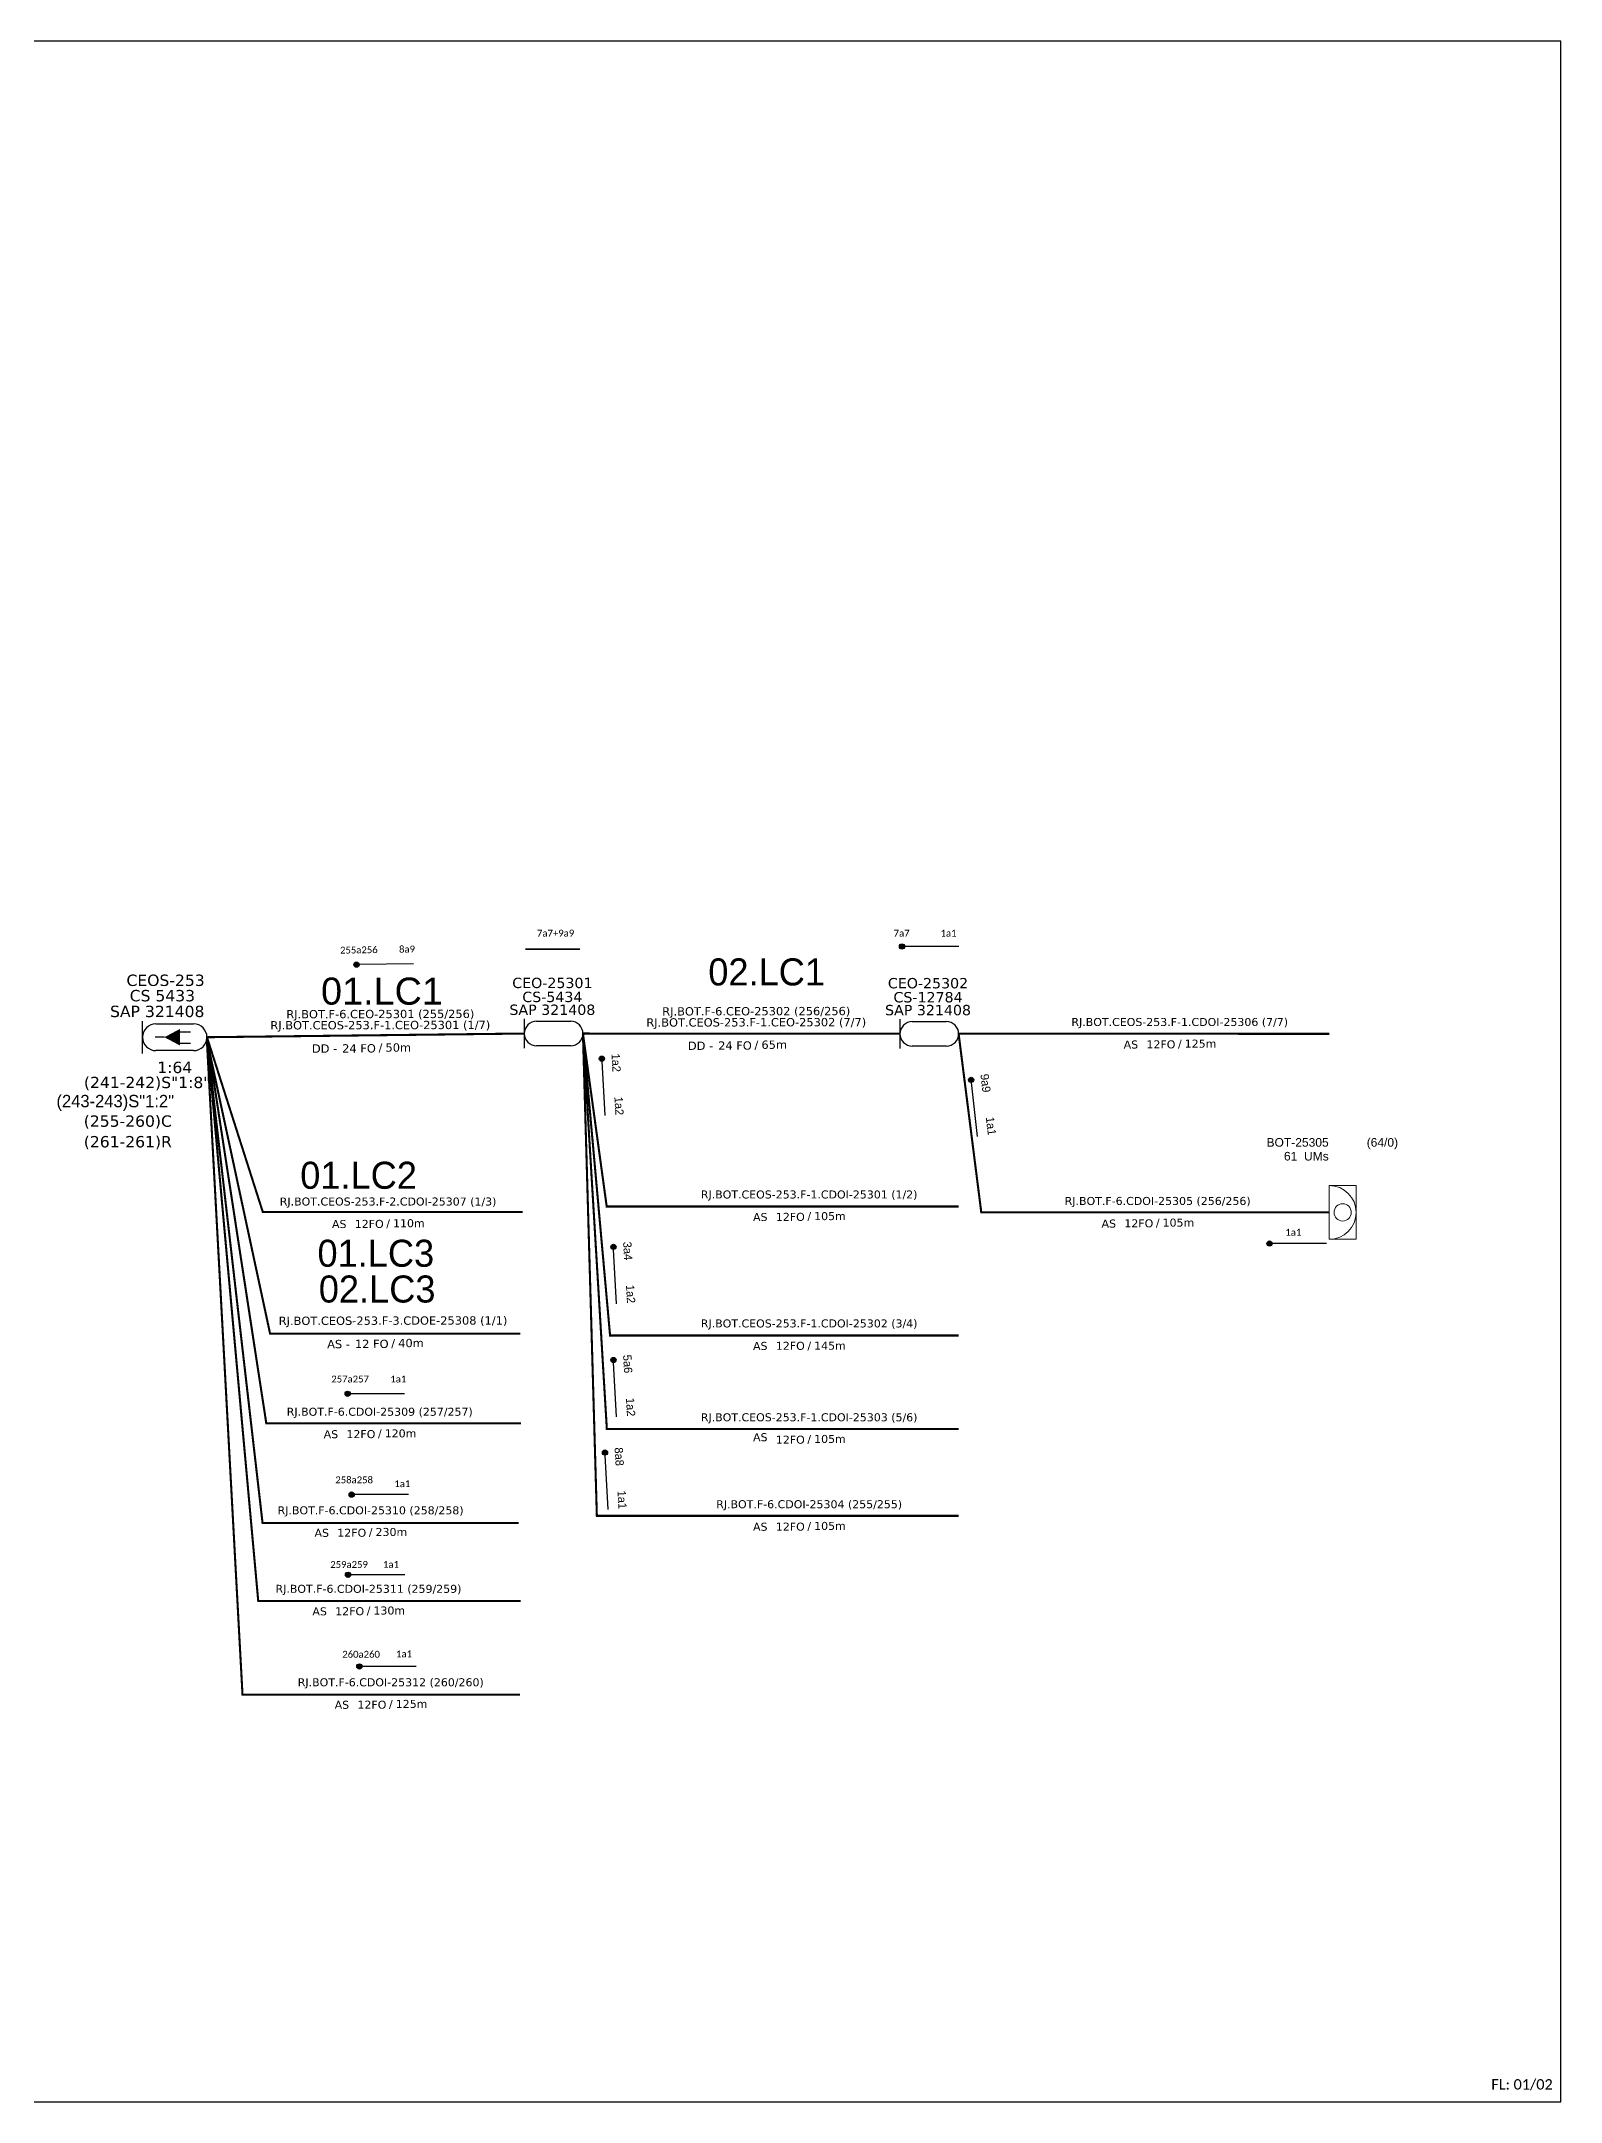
# Model space of a CAD drawing. Header units: inches. Extents: x 467 to 2253, y 63 to 657.
# Drawn here: x 867 to 1305, y 63 to 657 of the extents above; entities that cross this region are included whole.
import ezdxf
from ezdxf.enums import TextEntityAlignment as Align

# ---------------------------------------------------------------- set-up
doc = ezdxf.new("R2010")
doc.units = ezdxf.units.IN
doc.header["$MEASUREMENT"] = 0
for name, color, linetype, lineweight in [("20.0-LEGENDA DOS CDO'S", 1, 'Continuous', 0), ('20.1-CDO_INTERIOR', 1, 'Continuous', 0), ('40.1-ETIQUETAS', 1, 'Continuous', 20)]:
    doc.layers.add(name, color=color, linetype=linetype, lineweight=lineweight)
for name, color, linetype in [('20.4-CEOS', 1, 'Continuous'), ('20.5-CEO', 1, 'Continuous'), ('CAP a instalar', 1, 'Continuous'), ('Seta indicação do cabo', 7, 'Continuous'), ('texto', 255, 'Continuous')]:
    doc.layers.add(name, color=color, linetype=linetype)
doc.styles.add('ARIAL', font='arial.ttf')
doc.styles.add('siredit', font='verdana.ttf')
doc.styles.add('WMF-Calibri0', font='calibri.ttf')
doc.dimstyles.new('CC', dxfattribs={"dimtxt": 1, "dimasz": 2, "dimexe": 0.18, "dimexo": 0.0625, "dimgap": 0.09, "dimtad": 0, "dimdec": 0, "dimrnd": 1, "dimzin": 0, "dimdsep": 46, "dimtxsty": 'siredit', "dimblk": 'NONE', "dimcen": 0, "dimse1": 1, "dimse2": 1, "dimsd1": 1, "dimsd2": 1, "dimclrt": 7, "dimadec": 0, "dimazin": 0, "dimtfac": 1, "dimtdec": 0, "dimtofl": 0, "dimtmove": 0, "dimatfit": 3, "dimfxl": 0, "dimtolj": 1, "dimtzin": 0, "dimarcsym": 0})

# ---------------------------------------------------------------- blocks, each defined once
blk = doc.blocks.new('_None')

msp = doc.modelspace()

# ---------------------------------------------------------------- hatches: boundary and pattern name
at = {"layer": 'Seta indicação do cabo'}
h = msp.add_hatch(color=256, dxfattribs=at)
h.dxf.hatch_style = 1
h.paths.add_polyline_path([(1116.13, 396.12, 1), (1114.63, 396.12, 1)])
h = msp.add_hatch(color=0, dxfattribs=at)
h.dxf.hatch_style = 1
h.paths.add_polyline_path([(958.92, 390.74, 1), (957.44, 391.01, 1)])
h = msp.add_hatch(color=0, dxfattribs=at)
h.dxf.hatch_style = 1
h.paths.add_polyline_path([(1029.64, 363.77, 1), (1028.14, 363.77, 1)])
h = msp.add_hatch(color=256, dxfattribs=at)
h.dxf.hatch_style = 1
h.paths.add_polyline_path([(1136.06, 357.66, 1), (1134.55, 357.66, 1)])
h = msp.add_hatch(color=0, dxfattribs=at)
h.dxf.hatch_style = 1
h.paths.add_polyline_path([(1032.98, 309.53, 1), (1031.48, 309.53, 1)])
h = msp.add_hatch(color=256, dxfattribs=at)
h.dxf.hatch_style = 1
h.paths.add_polyline_path([(1222.1, 310.49, 1), (1220.6, 310.49, 1)])
h = msp.add_hatch(color=0, dxfattribs=at)
h.dxf.hatch_style = 1
h.paths.add_polyline_path([(1032.98, 276.93, 1), (1031.48, 276.93, 1)])
h = msp.add_hatch(color=0, dxfattribs=at)
h.dxf.hatch_style = 1
h.paths.add_polyline_path([(956.35, 267.19, 1), (954.85, 267.19, 1)])
h = msp.add_hatch(color=0, dxfattribs=at)
h.dxf.hatch_style = 1
h.paths.add_polyline_path([(1030.53, 250.23, 1), (1029.02, 250.23, 1)])
h = msp.add_hatch(color=0, dxfattribs=at)
h.dxf.hatch_style = 1
h.paths.add_polyline_path([(957.51, 238.12, 1), (956.01, 238.12, 1)])
h = msp.add_hatch(color=0, dxfattribs=at)
h.dxf.hatch_style = 1
h.paths.add_polyline_path([(956.46, 215.01, 1), (954.96, 215.01, 1)])
h = msp.add_hatch(color=0, dxfattribs=at)
h.dxf.hatch_style = 1
h.paths.add_polyline_path([(959.74, 188.58, 1), (958.23, 188.58, 1)])

# ---------------------------------------------------------------- linework, layer by layer
msp.add_lwpolyline([(466.72, 63.09), (1305.29, 63.09), (1305.29, 657.09), (466.72, 657.09), (466.72, 63.09)])
at = {"layer": '20.1-CDO_INTERIOR', "color": 1, "lineweight": 18}
msp.add_lwpolyline([(1246.3, 311.71), (1246.3, 327.22), (1238.54, 327.22), (1238.54, 311.71)], close=True, dxfattribs=at)
msp.add_circle((1242.42, 319.47), 2.48, dxfattribs=at)
msp.add_arc((1238.54, 319.47), 7.76, 270, 90, dxfattribs=at)
at = {"layer": '20.4-CEOS', "color": 0}
for p, q in [((900.35, 373.84), (911.19, 373.84)), ((911.19, 366.11), (900.35, 366.11))]:
    msp.add_line(p, q, dxfattribs=at)
for points in [[(896.49, 365.32), (896.49, 374.63)], [(902.78, 369.97), (900.17, 369.97)], [(907.06, 371.51), (910.35, 371.51)], [(907.06, 368.29), (910.35, 368.29)]]:
    msp.add_lwpolyline(points, dxfattribs=at)
msp.add_lwpolyline([(902.78, 369.97, 0, 4.77, 0), (907.26, 369.97, 4.77, 4.77, 0)], format="xyseb", dxfattribs=at)
for centre, start, end in [((900.35, 369.97), 90, 270), ((911.19, 369.97), 270, 90)]:
    msp.add_arc(centre, 3.86, start, end, dxfattribs=at)
at = {"layer": '20.5-CEO', "color": 0}
for p, q in [((1010.04, 374.55), (1019.91, 374.55)), ((1019.91, 367.51), (1010.04, 367.51))]:
    msp.add_line(p, q, dxfattribs=at)
at = {"layer": '20.5-CEO', "color": 5}
for p, q in [((1118.33, 374.46), (1128.2, 374.46)), ((1128.2, 367.42), (1118.33, 367.42))]:
    msp.add_line(p, q, dxfattribs=at)
at = {"layer": '20.5-CEO', "color": 0}
msp.add_lwpolyline([(1006.52, 375.27), (1006.52, 366.79)], dxfattribs=at)
at = {"layer": '20.5-CEO', "color": 5}
msp.add_lwpolyline([(1114.81, 375.18), (1114.81, 366.7)], dxfattribs=at)
at = {"layer": '20.5-CEO', "color": 0}
for centre, start, end in [((1010.04, 371.03), 90, 270), ((1019.91, 371.03), 270, 90)]:
    msp.add_arc(centre, 3.52, start, end, dxfattribs=at)
at = {"layer": '20.5-CEO', "color": 5}
for centre, start, end in [((1118.33, 370.94), 90, 270), ((1128.2, 370.94), 270, 90)]:
    msp.add_arc(centre, 3.52, start, end, dxfattribs=at)
at = {"layer": 'CAP a instalar', "color": 0, "linetype": 'ByBlock', "ltscale": 30, "const_width": 0.6}
for points in [[(915.01, 369.4), (933.25, 284.51), (1005.36, 284.51)], [(915.01, 369.4), (931.08, 229.94), (1004.88, 229.94)], [(915.01, 369.4), (925.3, 180.48), (1005.33, 180.48)], [(915.06, 369.97), (1006.52, 371.03), (1006.52, 371.03)], [(915.06, 369.99), (932.16, 258.65), (1005.53, 258.65)], [(915.06, 369.99), (929.84, 207.43), (1005.47, 207.43)], [(915.06, 369.97), (931.15, 319.58), (1006.05, 319.58)], [(1023.43, 371.03), (1108.61, 371.02), (1114.81, 371.02)]]:
    msp.add_lwpolyline(points, dxfattribs=at)
at = {"layer": 'CAP a instalar', "color": 0, "ltscale": 30}
msp.add_lwpolyline([(1131.71, 257.01, 0.6, 0.6, 0), (1030.32, 257.01, 0.6, 0.6, 0), (1023.43, 371.03, 0, 0, 0)], format="xyseb", dxfattribs=at)
at = {"layer": 'CAP a instalar', "color": 0, "ltscale": 30, "const_width": 0.6}
for points in [[(1131.71, 232.01), (1027.44, 232.01), (1023.43, 371.03)], [(1131.71, 283.99), (1031.25, 283.99), (1023.43, 371.03)], [(1131.71, 321.16), (1030.28, 321.16), (1023.43, 371.03)], [(1131.71, 371.01), (1238.54, 370.94)]]:
    msp.add_lwpolyline(points, dxfattribs=at)
at = {"layer": 'CAP a instalar', "color": 10, "ltscale": 30, "const_width": 0.6}
msp.add_lwpolyline([(1238.54, 319.47), (1138.25, 319.47), (1131.71, 371.01)], dxfattribs=at)
at = {"layer": 'Seta indicação do cabo'}
for centre in [(1115.38, 396.12), (1135.31, 357.66), (1221.35, 310.49)]:
    msp.add_circle(centre, 0.751, dxfattribs=at)
at = {"layer": 'Seta indicação do cabo', "color": 0}
for centre in [(958.18, 390.87), (1028.89, 363.77), (1032.23, 309.53), (1032.23, 276.93), (955.6, 267.19), (1029.78, 250.23), (956.76, 238.12), (955.71, 215.01), (958.99, 188.58)]:
    msp.add_circle(centre, 0.751, dxfattribs=at)

# ---------------------------------------------------------------- texts
at = {"color": 0, "char_height": 1.9775, "width": 33.432, "attachment_point": 5}
for s, insert in [('{\\fCalibri|b0|i0|c0|p34;\\C7;7a7+9a9}', (1015.55, 399.96)), ('{\\fCalibri|b0|i0|c0|p34;\\C7;257a257}', (956.32, 271.42)), ('{\\fCalibri|b0|i0|c0|p34;\\C7;1a1}', (970.21, 271.42)), ('{\\fCalibri|b0|i0|c0|p34;\\C7;258a258}', (957.48, 242.36)), ('{\\fCalibri|b0|i0|c0|p34;\\C7;1a1}', (971.37, 241.25)), ('{\\fCalibri|b0|i0|c0|p34;\\C7;259a259}', (956.02, 217.97)), ('{\\fCalibri|b0|i0|c0|p34;\\C7;1a1}', (968.1, 217.99)), ('{\\fCalibri|b0|i0|c0|p34;\\C7;260a260}', (959.48, 192.08)), ('{\\fCalibri|b0|i0|c0|p34;\\C7;1a1}', (971.85, 192.19))]:
    msp.add_mtext(s, dxfattribs=dict(at, insert=insert))
at = {"char_height": 1.9775, "width": 33.432, "attachment_point": 5}
for s, insert in [('{\\fCalibri|b0|i0|c0|p34;\\C7;7a7}', (1115.29, 399.96)), ('{\\fCalibri|b0|i0|c0|p34;\\C7;1a1}', (1128.81, 399.96)), ('{\\fCalibri|b0|i0|c0|p34;\\C7;1a1}', (1228.2, 313.74))]:
    msp.add_mtext(s, dxfattribs=dict(at, insert=insert))
at = {"color": 0}
for s, insert, char_height, width, attachment_point, rotation in [('{\\fCalibri|b0|i0|c0|p34;\\C7;255a256}', (958.83, 395.12), 1.9775, 33.432, 5, 0.94176), ('{\\fCalibri|b0|i0|c0|p34;\\C7;8a9}', (972.72, 395.35), 1.9775, 33.432, 5, 0.94176), ('1a2', (1034.04, 365.34), 2.393, 3.8746, 1, 273.40004), ('1a2', (1034.88, 352.9), 2.393, 3.8746, 1, 273.40004), ('3a4', (1037.39, 311.11), 2.393, 3.8746, 1, 273.40004), ('1a2', (1038.22, 298.67), 2.393, 3.8746, 1, 273.40004), ('5a6', (1037.39, 278.51), 2.393, 3.8746, 1, 273.40004), ('1a2', (1038.22, 266.07), 2.393, 3.8746, 1, 273.40004), ('8a8', (1034.93, 251.8), 2.393, 3.8746, 1, 273.40004), ('1a1', (1035.77, 239.36), 2.393, 3.8746, 1, 273.40004)]:
    msp.add_mtext(s, dxfattribs=dict(at, insert=insert, char_height=char_height, width=width, attachment_point=attachment_point, rotation=rotation))
at = {"char_height": 2.393, "width": 3.8746, "attachment_point": 1, "rotation": 276.7926}
for s, insert in [('9a9', (1140.36, 359.53)), ('1a1', (1141.93, 347.16))]:
    msp.add_mtext(s, dxfattribs=dict(at, insert=insert))
at = {"lineweight": 0, "insert": (1285.26, 69.61), "char_height": 3, "width": 277.1819, "attachment_point": 1, "style": 'WMF-Calibri0'}
msp.add_mtext('FL: 01/02', dxfattribs=at)
at = {"layer": "20.0-LEGENDA DOS CDO'S", "color": 1, "style": 'ARIAL'}
for s, p in [('BOT-25305', (1238.39, 338.41)), ('61  UMs', (1238.4, 334.43))]:
    msp.add_text(s, height=2.482, dxfattribs=at).set_placement(p, align=Align.RIGHT)
msp.add_text('    (64/0)', height=2.477, dxfattribs=at).set_placement((1251.94, 338.41), align=Align.CENTER)
at = {"layer": '20.4-CEOS', "color": 0, "style": 'siredit'}
for s, height, p in [('CEOS-253', 3.274, (903.13, 388.02)), ('CS 5433', 3.274, (902.2, 383.59)), ('SAP 321408  ', 3.2739, (902.15, 379.05)), ('1:64', 3.274, (905.77, 362.91)), ('(241-242)S"1:8"           ', 3.2739, (905.68, 358.57)), (' (255-260)C                    ', 3.2739, (905.8, 347.43)), ('(261-261)R                 ', 3.2739, (904.38, 341.49))]:
    msp.add_text(s, height=height, dxfattribs=at).set_placement(p, align=Align.TOP_CENTER)
at = {"layer": '20.4-CEOS', "color": 0, "insert": (871.68, 353.35), "char_height": 3.5667, "width": 60.1697, "attachment_point": 1}
msp.add_mtext('(243-243)S"1:2"           ', dxfattribs=at)
at = {"layer": '20.5-CEO', "color": 0, "style": 'siredit'}
for s, p in [('CEO-25301', (1014.62, 387.12)), ('CS-5434', (1014.62, 383.08)), ('SAP 321408', (1014.62, 379.38))]:
    msp.add_text(s, height=2.98, rotation=360, dxfattribs=at).set_placement(p, align=Align.TOP_CENTER)
at = {"layer": '20.5-CEO', "color": 5, "style": 'siredit'}
for s, p in [('CEO-25302', (1122.9, 387.04)), ('CS-12784', (1122.9, 382.99)), ('SAP 321408', (1122.9, 379.29))]:
    msp.add_text(s, height=2.98, rotation=360, dxfattribs=at).set_placement(p, align=Align.TOP_CENTER)
at = {"layer": '40.1-ETIQUETAS', "color": 0, "style": 'siredit'}
for s, p in [('RJ.BOT.CEOS-253.F-1.CEO-25301 (1/7)', (965.02, 373.47)), ('RJ.BOT.F-6.CEO-25301 (255/256)', (965.02, 376.66)), ('RJ.BOT.CEOS-253.F-1.CEO-25302 (7/7)', (1073.39, 374.28)), ('RJ.BOT.F-6.CEO-25302 (256/256)', (1073.38, 377.47)), ('RJ.BOT.CEOS-253.F-3.CDOE-25308 (1/1)', (968.68, 288.28))]:
    msp.add_text(s, height=2.3932, rotation=0.11799, dxfattribs=at).set_placement(p, align=Align.MIDDLE_CENTER)
for s, p in [('RJ.BOT.CEOS-253.F-1.CDOI-25306 (7/7)', (1195.45, 374.36)), ('RJ.BOT.CEOS-253.F-2.CDOI-25307 (1/3)', (967.26, 322.61)), ('RJ.BOT.CEOS-253.F-1.CDOI-25301 (1/2)', (1088.63, 324.64)), ('RJ.BOT.CEOS-253.F-1.CDOI-25302 (3/4)', (1088.63, 287.47)), ('RJ.BOT.F-6.CDOI-25309 (257/257)', (964.86, 262.01)), ('RJ.BOT.CEOS-253.F-1.CDOI-25303 (5/6)', (1088.63, 260.41)), ('RJ.BOT.F-6.CDOI-25310 (258/258)', (962.22, 233.59)), ('RJ.BOT.F-6.CDOI-25304 (255/255)', (1088.63, 235.35)), ('RJ.BOT.F-6.CDOI-25311 (259/259)', (961.61, 210.96)), ('RJ.BOT.F-6.CDOI-25312 (260/260)', (968.03, 184.02))]:
    msp.add_text(s, height=2.3066, dxfattribs=at).set_placement(p, align=Align.MIDDLE_CENTER)
for s, height, p in [('DD -', 2.393, (1060.96, 367.52)), ('24 FO', 2.393, (1072.1, 367.58)), ('/', 2.39, (1073.98, 367.81)), ('DD -', 2.393, (952.59, 366.71)), ('24 FO', 2.393, (963.73, 366.77)), ('/', 2.39, (965.62, 367)), ('AS -', 2.393, (956.26, 281.52)), ('12 FO', 2.393, (967.4, 281.58)), ('/', 2.39, (969.28, 281.8))]:
    msp.add_text(s, height=height, rotation=0.11799, dxfattribs=at).set_placement(p, align=Align.MIDDLE_RIGHT)
for s, p in [('65m', (1074.88, 367.81)), ('50m', (966.52, 367)), ('40m', (970.18, 281.81))]:
    msp.add_text(s, height=2.393, rotation=0.11799, dxfattribs=at).set_placement(p, align=Align.MIDDLE_LEFT)
for s, height, p in [('AS', 2.307, (1183.46, 367.87)), ('12FO', 2.307, (1194.2, 367.91)), ('/', 2.31, (1196.02, 368.12)), ('AS', 2.307, (955.27, 316.12)), ('12FO', 2.307, (966, 316.15)), ('/', 2.31, (967.82, 316.36)), ('AS', 2.307, (1076.63, 318.15)), ('12FO', 2.307, (1087.37, 318.19)), ('/', 2.31, (1089.19, 318.4)), ('AS', 2.307, (1076.63, 280.98)), ('12FO', 2.307, (1087.37, 281.01)), ('/', 2.31, (1089.19, 281.05)), ('AS', 2.307, (952.87, 255.53)), ('12FO', 2.307, (963.6, 255.56)), ('/', 2.31, (965.42, 255.77)), ('AS', 2.307, (1076.63, 254.67)), ('12FO', 2.307, (1087.37, 253.95)), ('/', 2.31, (1089.19, 254.17)), ('AS', 2.307, (950.23, 227.1)), ('12FO', 2.307, (960.96, 227.13)), ('/', 2.31, (962.78, 227.35)), ('AS', 2.307, (1076.63, 228.86)), ('12FO', 2.307, (1087.37, 228.89)), ('/', 2.31, (1089.19, 229.1)), ('AS', 2.307, (949.62, 204.47)), ('12FO', 2.307, (960.36, 204.5)), ('/', 2.31, (962.18, 204.71)), ('AS', 2.307, (956.04, 177.53)), ('12FO', 2.307, (966.77, 177.56)), ('/', 2.31, (968.59, 177.78))]:
    msp.add_text(s, height=height, dxfattribs=at).set_placement(p, align=Align.MIDDLE_RIGHT)
for s, p in [('125m', (1196.88, 368.12)), ('110m', (968.69, 316.36)), ('105m', (1090.06, 318.4)), ('145m', (1090.06, 281.05)), ('120m', (966.29, 255.77)), ('105m', (1090.06, 254.17)), ('230m', (963.65, 227.35)), ('105m', (1090.06, 229.1)), ('130m', (963.04, 204.71)), ('125m', (969.46, 177.78))]:
    msp.add_text(s, height=2.307, dxfattribs=at).set_placement(p, align=Align.MIDDLE_LEFT)
at = {"layer": '40.1-ETIQUETAS', "color": 10, "style": 'siredit'}
msp.add_text('RJ.BOT.F-6.CDOI-25305 (256/256)', height=2.3066, dxfattribs=at).set_placement((1189.09, 322.77), align=Align.MIDDLE_CENTER)
for s, height, p in [('AS', 2.307, (1177.09, 316.25)), ('12FO', 2.307, (1187.83, 316.32)), ('/', 2.31, (1189.65, 316.53))]:
    msp.add_text(s, height=height, dxfattribs=at).set_placement(p, align=Align.MIDDLE_RIGHT)
msp.add_text('105m', height=2.307, dxfattribs=at).set_placement((1190.51, 316.53), align=Align.MIDDLE_LEFT)
at = {"layer": 'texto', "color": 0, "char_height": 7.8, "width": 56.8539, "attachment_point": 5}
for s, insert in [('02.LC1', (1076.38, 388.74, 3)), ('\\fArial|b0|i0;01.LC1', (965.5, 383.2, 3)), ('01.LC2', (958.76, 330.12, 3)), ('01.LC3', (963.73, 307.64, 3)), ('02.LC3', (964.11, 297.33, 3))]:
    msp.add_mtext(s, dxfattribs=dict(at, insert=insert))

# ---------------------------------------------------------------- leaders
at = {"layer": 'Seta indicação do cabo', "color": 0}
for points in [[(1022.51, 395.37), (1006.84, 395.37)], [(1006.84, 395.37), (1022.51, 395.37)], [(974.6, 391.14), (958.93, 390.89)], [(1029.8, 347.37), (1028.93, 363.02)], [(1033.14, 293.14), (1032.27, 308.78)], [(1033.14, 260.54), (1032.27, 276.18)], [(972.02, 267.19), (956.35, 267.19)], [(1030.69, 233.83), (1029.82, 249.48)], [(973.18, 238.12), (957.51, 238.12)], [(972.13, 215.01), (956.46, 215.01)], [(975.4, 188.58), (959.74, 188.58)]]:
    msp.add_leader(points, dimstyle='CC', override={"dimasz": 0.3}, dxfattribs=at)
at = {"layer": 'Seta indicação do cabo'}
for points in [[(1131.8, 396.12), (1116.13, 396.12)], [(1137.19, 341.34), (1135.39, 356.91)], [(1237.77, 310.49), (1222.1, 310.49)]]:
    msp.add_leader(points, dimstyle='CC', override={"dimasz": 0.3}, dxfattribs=at)

doc.saveas('drawing.dxf')
